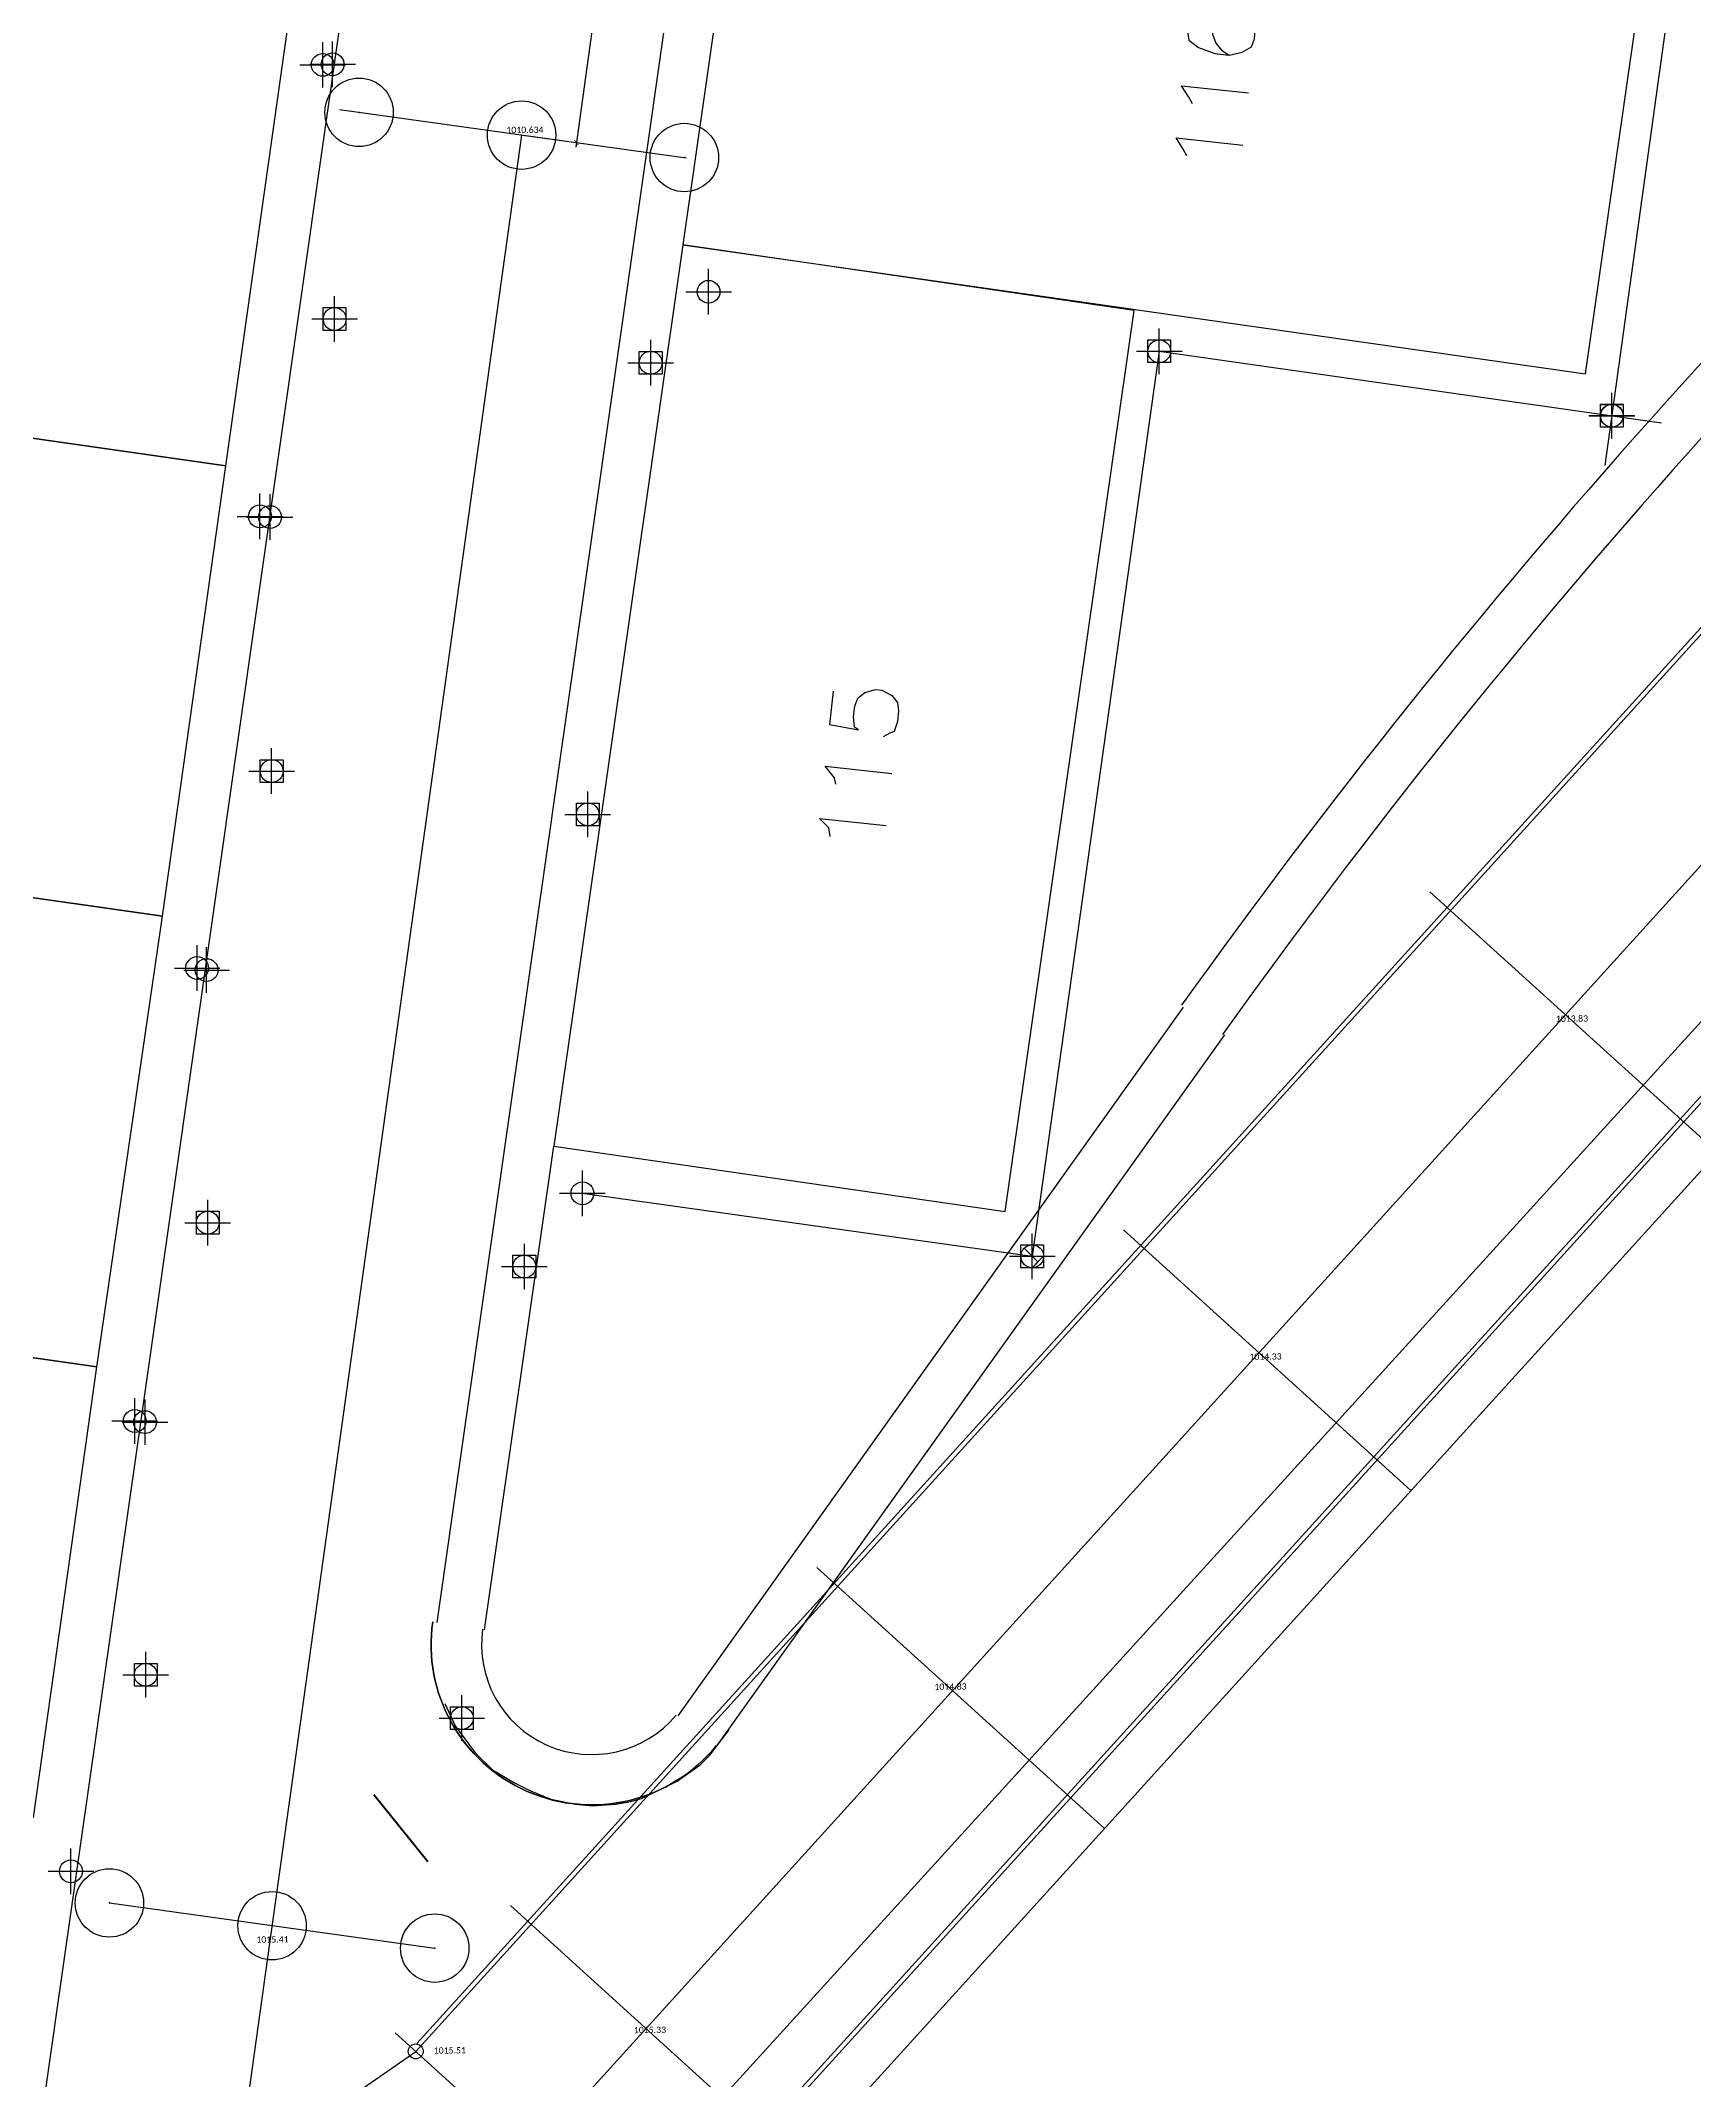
# Model space of a CAD drawing. Header units: metres. Extents: x -977055 to 805873, y -1033982 to 242021.
# Drawn here: x 818.53 to 854.76, y 766.65 to 811.34 of the extents above; entities that cross this region are included whole.
import ezdxf

# ---------------------------------------------------------------- set-up
doc = ezdxf.new("R2010")
doc.units = ezdxf.units.M
doc.header["$PDMODE"] = 32
doc.header["$PDSIZE"] = 1.5
for name, color, linetype in [('12-CONDICIONES EXISTENTES', 2, 'Continuous'), ('C-ROAD-PROF-TEXT', 11, 'Continuous'), ('C-ROAD-SAMP-TEXT', 11, 'Continuous'), ('linea 1', 1, 'Continuous'), ('LOTE 243', 6, 'Continuous'), ('puntos nov 7', 50, 'Continuous'), ('PUNTOS V', 4, 'Continuous'), ('V-NODE', 1, 'Continuous')]:
    doc.layers.add(name, color=color, linetype=linetype)
doc.layers.add('PDF2_area escolar', color=7, linetype='Continuous', true_color=0x989898)
doc.layers.add('PDF_Geometry', color=7, linetype='Continuous', true_color=0x797979)
doc.styles.add('CITY2', font='stylu.ttf', dxfattribs={"height": 0.2})
doc.styles.get("Standard").update_dxf_attribs({"font": 'arial.ttf'})
doc.dimstyles.new('COTAS2', dxfattribs={"dimtxt": 0.02, "dimasz": 0.1, "dimexe": 0.15, "dimexo": 0.08, "dimgap": 0.05, "dimtad": 1, "dimzin": 0, "dimdsep": 46, "dimtxsty": 'CITY2', "dimblk": 'ARCHTICK', "dimcen": 1, "dimdle": 0.1, "dimclrd": 1, "dimclre": 1, "dimclrt": 2, "dimadec": 0, "dimazin": 0, "dimtfac": 1, "dimtofl": 0, "dimtmove": 0, "dimatfit": 3, "dimldrblk": 'ARCHTICK', "dimfxl": 0.18, "dimtolj": 1, "dimtzin": 0, "dimarcsym": 0})

# ---------------------------------------------------------------- blocks, each defined once
blk = doc.blocks.new('*U274')
at = {"color": 0, "linetype": 'ByBlock', "lineweight": -2, "transparency": 16777216}
for p, q in [((0, -1), (0, 1)), ((-1, 0), (1, 0))]:
    blk.add_line(p, q, dxfattribs=at)
blk.add_circle((0, 0), 0.5, dxfattribs=at)
blk = doc.blocks.new('*U511', base_point=(824.925, 810.823, 1010.982))
at = {"layer": 'V-NODE', "color": 50, "lineweight": -2, "xscale": 0.5, "yscale": 0.5, "zscale": 0.5}
blk.add_blockref('*U274', (824.925, 810.823, 1010.982), dxfattribs=at)
blk = doc.blocks.new('*U514', base_point=(823.555, 800.897, 1012.05))
at = {"layer": 'V-NODE', "color": 50, "lineweight": -2, "xscale": 0.5, "yscale": 0.5, "zscale": 0.5}
blk.add_blockref('*U274', (823.555, 800.897, 1012.05), dxfattribs=at)
blk = doc.blocks.new('*U517', base_point=(822.164, 790.968, 1013.076))
at = {"layer": 'V-NODE', "color": 50, "lineweight": -2, "xscale": 0.5, "yscale": 0.5, "zscale": 0.5}
blk.add_blockref('*U274', (822.164, 790.968, 1013.076), dxfattribs=at)
blk = doc.blocks.new('*U520', base_point=(820.814, 781.058, 1014.351))
at = {"layer": 'V-NODE', "color": 50, "lineweight": -2, "xscale": 0.5, "yscale": 0.5, "zscale": 0.5}
blk.add_blockref('*U274', (820.814, 781.058, 1014.351), dxfattribs=at)
blk = doc.blocks.new('*U529', base_point=(819.19, 771.213, 1015.591))
at = {"layer": 'V-NODE', "color": 50, "lineweight": -2, "xscale": 0.5, "yscale": 0.5, "zscale": 0.5}
blk.add_blockref('*U274', (819.19, 771.213, 1015.591), dxfattribs=at)
blk = doc.blocks.new('*U1084', base_point=(820.59, 781.084, 1014.431))
at = {"layer": 'V-NODE', "color": 50, "lineweight": -2, "xscale": 0.5, "yscale": 0.5, "zscale": 0.5}
blk.add_blockref('*U274', (820.59, 781.084, 1014.431), dxfattribs=at)
blk = doc.blocks.new('*U1087', base_point=(820.59, 781.084, 1014.431))
at = {"layer": 'V-NODE', "color": 50, "lineweight": -2, "xscale": 0.5, "yscale": 0.5, "zscale": 0.5}
blk.add_blockref('*U274', (820.59, 781.084, 1014.431), dxfattribs=at)
blk = doc.blocks.new('*U1090', base_point=(821.957, 791.012, 1013.131))
at = {"layer": 'V-NODE', "color": 50, "lineweight": -2, "xscale": 0.5, "yscale": 0.5, "zscale": 0.5}
blk.add_blockref('*U274', (821.957, 791.012, 1013.131), dxfattribs=at)
blk = doc.blocks.new('*U1093', base_point=(823.334, 800.913, 1012.121))
at = {"layer": 'V-NODE', "color": 50, "lineweight": -2, "xscale": 0.5, "yscale": 0.5, "zscale": 0.5}
blk.add_blockref('*U274', (823.334, 800.913, 1012.121), dxfattribs=at)
blk = doc.blocks.new('*U1096', base_point=(824.711, 810.811, 1011.104))
at = {"layer": 'V-NODE', "color": 50, "lineweight": -2, "xscale": 0.5, "yscale": 0.5, "zscale": 0.5}
blk.add_blockref('*U274', (824.711, 810.811, 1011.104), dxfattribs=at)
blk = doc.blocks.new('*U1144', base_point=(833.168, 805.836, 1012.294))
at = {"layer": 'V-NODE', "color": 50, "lineweight": -2, "xscale": 0.5, "yscale": 0.5, "zscale": 0.5}
blk.add_blockref('*U274', (833.168, 805.836, 1012.294), dxfattribs=at)
blk = doc.blocks.new('*U1147', base_point=(830.404, 786.075, 1014.686))
at = {"layer": 'V-NODE', "color": 50, "lineweight": -2, "xscale": 0.5, "yscale": 0.5, "zscale": 0.5}
blk.add_blockref('*U274', (830.404, 786.075, 1014.686), dxfattribs=at)
blk = doc.blocks.new('*U2295')
at = {"color": 0, "linetype": 'ByBlock', "lineweight": -2, "transparency": 16777216}
for p, q in [((0, -1), (0, 1)), ((-1, 0), (1, 0))]:
    blk.add_line(p, q, dxfattribs=at)
blk.add_circle((0, 0), 0.5, dxfattribs=at)
blk = doc.blocks.new('*U2304', base_point=(820.83, 775.52, 1014.561))
at = {"layer": 'V-NODE', "color": 1, "lineweight": -2, "xscale": 0.5, "yscale": 0.5, "zscale": 0.5}
blk.add_blockref('*U2295', (820.83, 775.52, 1014.561), dxfattribs=at)
blk = doc.blocks.new('*U2307', base_point=(827.76, 774.57, 1014.561))
at = {"layer": 'V-NODE', "color": 1, "lineweight": -2, "xscale": 0.5, "yscale": 0.5, "zscale": 0.5}
blk.add_blockref('*U2295', (827.76, 774.57, 1014.561), dxfattribs=at)
blk = doc.blocks.new('*U2310', base_point=(822.19, 785.43, 1013.415))
at = {"layer": 'V-NODE', "color": 1, "lineweight": -2, "xscale": 0.5, "yscale": 0.5, "zscale": 0.5}
blk.add_blockref('*U2295', (822.19, 785.43, 1013.415), dxfattribs=at)
blk = doc.blocks.new('*U2313', base_point=(829.13, 784.47, 1013.415))
at = {"layer": 'V-NODE', "color": 1, "lineweight": -2, "xscale": 0.5, "yscale": 0.5, "zscale": 0.5}
blk.add_blockref('*U2295', (829.13, 784.47, 1013.415), dxfattribs=at)
blk = doc.blocks.new('*U2316', base_point=(823.59, 795.33, 1012.269))
at = {"layer": 'V-NODE', "color": 1, "lineweight": -2, "xscale": 0.5, "yscale": 0.5, "zscale": 0.5}
blk.add_blockref('*U2295', (823.59, 795.33, 1012.269), dxfattribs=at)
blk = doc.blocks.new('*U2319', base_point=(830.52, 794.38, 1012.269))
at = {"layer": 'V-NODE', "color": 1, "lineweight": -2, "xscale": 0.5, "yscale": 0.5, "zscale": 0.5}
blk.add_blockref('*U2295', (830.52, 794.38, 1012.269), dxfattribs=at)
blk = doc.blocks.new('*U2322', base_point=(824.97, 805.24, 1011.123))
at = {"layer": 'V-NODE', "color": 1, "lineweight": -2, "xscale": 0.5, "yscale": 0.5, "zscale": 0.5}
blk.add_blockref('*U2295', (824.97, 805.24, 1011.123), dxfattribs=at)
blk = doc.blocks.new('*U2325', base_point=(831.9, 804.28, 1011.123))
at = {"layer": 'V-NODE', "color": 1, "lineweight": -2, "xscale": 0.5, "yscale": 0.5, "zscale": 0.5}
blk.add_blockref('*U2295', (831.9, 804.28, 1011.123), dxfattribs=at)
blk = doc.blocks.new('*U2376', base_point=(840.265, 784.694, 1015.54))
at = {"layer": 'V-NODE', "color": 1, "lineweight": -2, "xscale": 0.5, "yscale": 0.5, "zscale": 0.5}
blk.add_blockref('*U2295', (840.265, 784.694, 1015.54), dxfattribs=at)
blk = doc.blocks.new('*U2379', base_point=(852.97, 803.122, 1014.24))
at = {"layer": 'V-NODE', "color": 1, "lineweight": -2, "xscale": 0.5, "yscale": 0.5, "zscale": 0.5}
blk.add_blockref('*U2295', (852.97, 803.122, 1014.24), dxfattribs=at)
blk = doc.blocks.new('*U2382', base_point=(843.049, 804.533, 1013.37))
at = {"layer": 'V-NODE', "color": 1, "lineweight": -2, "xscale": 0.5, "yscale": 0.5, "zscale": 0.5}
blk.add_blockref('*U2295', (843.049, 804.533, 1013.37), dxfattribs=at)
blk = doc.blocks.new('*U2385', base_point=(852.972, 803.118, 1014.242))
at = {"layer": 'V-NODE', "color": 1, "lineweight": -2, "xscale": 0.5, "yscale": 0.5, "zscale": 0.5}
blk.add_blockref('*U2295', (852.972, 803.118, 1014.242), dxfattribs=at)
blk = doc.blocks.new('*U2498')
at = {"color": 0, "linetype": 'ByBlock', "lineweight": -2, "transparency": 16777216}
for p, q in [((0, -1), (0, 1)), ((-1, 0), (1, 0))]:
    blk.add_line(p, q, dxfattribs=at)
blk.add_lwpolyline([(-0.5, -0.5), (-0.5, 0.5), (0.5, 0.5), (0.5, -0.5)], close=True, dxfattribs=at)
blk = doc.blocks.new('*U2507', base_point=(820.83, 775.52, 1014.561))
at = {"layer": 'V-NODE', "color": 130, "lineweight": -2, "xscale": 0.5, "yscale": 0.5, "zscale": 0.5}
blk.add_blockref('*U2498', (820.83, 775.52, 1014.561), dxfattribs=at)
blk = doc.blocks.new('*U2510', base_point=(827.76, 774.57, 1014.561))
at = {"layer": 'V-NODE', "color": 130, "lineweight": -2, "xscale": 0.5, "yscale": 0.5, "zscale": 0.5}
blk.add_blockref('*U2498', (827.76, 774.57, 1014.561), dxfattribs=at)
blk = doc.blocks.new('*U2513', base_point=(822.19, 785.43, 1013.415))
at = {"layer": 'V-NODE', "color": 130, "lineweight": -2, "xscale": 0.5, "yscale": 0.5, "zscale": 0.5}
blk.add_blockref('*U2498', (822.19, 785.43, 1013.415), dxfattribs=at)
blk = doc.blocks.new('*U2516', base_point=(829.13, 784.47, 1013.415))
at = {"layer": 'V-NODE', "color": 130, "lineweight": -2, "xscale": 0.5, "yscale": 0.5, "zscale": 0.5}
blk.add_blockref('*U2498', (829.13, 784.47, 1013.415), dxfattribs=at)
blk = doc.blocks.new('*U2519', base_point=(823.59, 795.33, 1012.269))
at = {"layer": 'V-NODE', "color": 130, "lineweight": -2, "xscale": 0.5, "yscale": 0.5, "zscale": 0.5}
blk.add_blockref('*U2498', (823.59, 795.33, 1012.269), dxfattribs=at)
blk = doc.blocks.new('*U2522', base_point=(830.52, 794.38, 1012.269))
at = {"layer": 'V-NODE', "color": 130, "lineweight": -2, "xscale": 0.5, "yscale": 0.5, "zscale": 0.5}
blk.add_blockref('*U2498', (830.52, 794.38, 1012.269), dxfattribs=at)
blk = doc.blocks.new('*U2525', base_point=(824.97, 805.24, 1011.123))
at = {"layer": 'V-NODE', "color": 130, "lineweight": -2, "xscale": 0.5, "yscale": 0.5, "zscale": 0.5}
blk.add_blockref('*U2498', (824.97, 805.24, 1011.123), dxfattribs=at)
blk = doc.blocks.new('*U2528', base_point=(831.9, 804.28, 1011.123))
at = {"layer": 'V-NODE', "color": 130, "lineweight": -2, "xscale": 0.5, "yscale": 0.5, "zscale": 0.5}
blk.add_blockref('*U2498', (831.9, 804.28, 1011.123), dxfattribs=at)
blk = doc.blocks.new('*U2582', base_point=(840.265, 784.694, 1015.54))
at = {"layer": 'V-NODE', "color": 130, "lineweight": -2, "xscale": 0.5, "yscale": 0.5, "zscale": 0.5}
blk.add_blockref('*U2498', (840.265, 784.694, 1015.54), dxfattribs=at)
blk = doc.blocks.new('*U2585', base_point=(852.97, 803.122, 1014.24))
at = {"layer": 'V-NODE', "color": 130, "lineweight": -2, "xscale": 0.5, "yscale": 0.5, "zscale": 0.5}
blk.add_blockref('*U2498', (852.97, 803.122, 1014.24), dxfattribs=at)
blk = doc.blocks.new('*U2588', base_point=(843.049, 804.533, 1013.37))
at = {"layer": 'V-NODE', "color": 130, "lineweight": -2, "xscale": 0.5, "yscale": 0.5, "zscale": 0.5}
blk.add_blockref('*U2498', (843.049, 804.533, 1013.37), dxfattribs=at)
blk = doc.blocks.new('*U2591', base_point=(852.972, 803.118, 1014.242))
at = {"layer": 'V-NODE', "color": 130, "lineweight": -2, "xscale": 0.5, "yscale": 0.5, "zscale": 0.5}
blk.add_blockref('*U2498', (852.972, 803.118, 1014.242), dxfattribs=at)
blk = doc.blocks.new('base')
at = {"layer": 'PDF_Geometry', "lineweight": 25, "extrusion": (-0.000787417, 0.063364, 0.99799), "elevation": 0.026}
for points in [[(-314.355, -197.288), (-299.601, -195.681), (-292.744, -194.188), (-282.663, -192.111), (-274.476, -190.361), (-258.037, -185.154), (-248.029, -180.61), (-240.539, -177.71), (-228.643, -174.042), (-222.733, -172.714), (-217.384, -171.04), (-209.935, -169.248), (-202.16, -164.759), (-196.196, -160.284), (-195.073, -159.817), (-178.095, -157.457), (-154.298, -156.614), (-136.667, -154.611), (-124.436, -153.164), (-118.066, -151.474), (-100.79, -146.646), (-80.955, -140.967), (-73.385, -139.328), (-61.694, -135.822), (-40.504, -131.604), (-37.727, -130.872), (-17.661, -129.441), (1.311, -127.461), (21.092, -124.929), (41.006, -122.83), (47.376, -123.458), (63.592, -123.186), (81.402, -124.312), (85.639, -96.072), (88.705, -66.393), (92.811, -40.781), (97.16, -22.386), (100.596, -1.562), (102.483, 8.32), (109.691, 37.361), (117.528, 76.62), (126.217, 115.638), (131.513, 149.592), (134.682, 173.973), (136.916, 195.591), (139.956, 229.678), (141.558, 250.676), (142.614, 271.37), (143.252, 283.21), (147.066, 312.938), (152.58, 355.631), (153.554, 396.042), (150.869, 418.02), (151.777, 438.639), (150.959, 458.028), (151.777, 438.639), (150.869, 418.02), (153.554, 396.042), (152.58, 355.631), (147.066, 312.938), (143.252, 283.21), (142.614, 271.37), (141.558, 250.676), (139.956, 229.678), (136.916, 195.591), (134.682, 173.973), (131.513, 149.592), (126.217, 115.638), (117.528, 76.62), (109.691, 37.361), (102.483, 8.32), (100.596, -1.562), (97.16, -22.386), (92.811, -40.781), (88.705, -66.393), (85.639, -96.072), (81.402, -124.312), (63.592, -123.186), (47.376, -123.458), (41.006, -122.83), (21.092, -124.929), (1.311, -127.461), (-17.661, -129.441), (-37.727, -130.872), (-40.504, -131.604), (-61.694, -135.822), (-73.385, -139.328), (-80.955, -140.967), (-100.79, -146.646), (-118.066, -151.474), (-124.436, -153.164), (-136.667, -154.611), (-154.298, -156.614), (-178.095, -157.457), (-195.073, -159.817), (-196.196, -160.284), (-202.16, -164.759), (-209.935, -169.248), (-217.384, -171.04), (-222.733, -172.714), (-228.643, -174.042), (-240.539, -177.71), (-248.029, -180.61), (-258.037, -185.154), (-274.476, -190.361), (-282.663, -192.111), (-292.744, -194.188), (-299.601, -195.681), (-314.355, -197.288), (-312.178, -178.446), (-309.146, -157.898), (-306.876, -132.899), (-305.823, -118.002), (-298.643, -78.802), (-291.055, -45.077), (-282.252, -15.116), (-275.645, 10.473), (-270.319, 33.898), (-263.825, 63.164), (-258.15, 86.408), (-284.424, 123.888)], [(8.705, 193.58), (-11.713, 61.957), (-10.362, 60.079), (28.101, 54.1), (29.985, 55.496), (58.5, 239.445)], [(91.093, 128.17), (91.733, 128.093), (92.016, 130.053), (91.376, 130.13), (91.093, 128.17), (89.215, 126.819), (50.746, 132.753), (49.396, 134.631), (67.752, 253.123), (69.636, 254.519), (108.099, 248.54), (109.45, 246.662)], [(8.56, 202.894), (65.659, 264.226), (104.99, 258.143), (106.869, 259.493), (108.306, 268.733), (119.228, 377.084), (117.811, 447.545)], [(41.371, 204.273), (41.519, 204.348), (41.592, 204.571), (41.609, 204.708), (41.585, 204.896), (41.373, 205.061), (41.019, 205.197), (40.699, 205.235), (40.413, 205.177), (40.214, 205.062), (40.146, 204.884), (40.135, 204.793), (40.154, 204.559), (40.32, 204.4), (40.497, 204.332), (40.589, 204.321), (40.777, 204.345), (40.931, 204.465), (41.05, 204.683), (41.061, 204.774), (40.991, 204.968), (40.871, 205.122), (40.699, 205.235)], [(41.522, 206.295), (41.597, 206.147), (41.752, 205.897), (40.29, 206.073)], [(41.66, 207.438), (41.735, 207.29), (41.89, 207.039), (40.427, 207.215)], [(49.557, 219.099), (49.645, 219.831), (49.01, 219.954), (49.096, 219.897), (49.114, 219.663), (49.087, 219.434), (49.019, 219.257), (48.865, 219.136), (48.626, 219.072), (48.489, 219.089), (48.271, 219.208), (48.151, 219.362), (48.127, 219.55), (48.154, 219.778), (48.228, 220.001), (48.325, 220.036), (48.473, 220.111)], [(49.525, 221.144), (49.554, 221.001), (49.755, 220.745), (48.292, 220.921)], [(49.662, 222.286), (49.686, 222.098), (49.892, 221.888), (48.43, 222.064)], [(53.237, 241.563), (41.965, 226.135)], [(52.389, 242.222), (41.065, 226.753)], [(57.454, 239.618), (55.805, 229.012)]]:
    blk.add_lwpolyline(points, dxfattribs=at)
for points in [[(32.975, 212.333), (31.127, 200.453), (50.887, 197.423), (52.73, 209.257)], [(62.805, 213.979), (61.29, 204.099), (81.044, 201.024), (82.559, 210.904)], [(42.855, 210.818), (52.73, 209.257), (55.805, 229.012), (45.931, 230.573)], [(64.32, 223.859), (62.805, 213.979), (82.559, 210.904), (84.074, 220.784)], [(65.88, 233.734), (64.32, 223.859), (84.074, 220.784), (85.635, 230.658)], [(67.395, 243.614), (65.88, 233.734), (85.635, 230.658), (87.15, 240.538)]]:
    blk.add_lwpolyline(points, close=True, dxfattribs=at)
blk.add_lwpolyline([(58.589, 239.43, 0.759444), (52.409, 242.232, -0.759444)], format="xyb", close=True, dxfattribs=at)
at = {"layer": 'PDF_Geometry', "color": 7, "lineweight": 25, "extrusion": (-0.000787417, 0.063364, 0.99799), "elevation": 0.026}
blk.add_lwpolyline([(58.343, 241.226), (58.124, 241.716), (57.687, 242.325), (57.315, 242.695), (56.839, 242.984), (56.49, 243.165), (56.05, 243.357), (55.507, 243.469), (55.141, 243.513), (54.627, 243.482), (54.296, 243.43), (54.057, 243.366), (53.664, 243.181), (53.27, 242.997), (52.764, 242.64), (52.553, 242.434), (52.389, 242.222), (52.116, 241.884)], dxfattribs=at)
at = {"layer": 'PDF_Geometry', "color": 109, "lineweight": 50, "true_color": 0x136633, "extrusion": (-0.000787417, 0.063364, 0.99799), "elevation": 0.026}
blk.add_lwpolyline([(58.762, 244.7), (59.928, 243.215)], dxfattribs=at)
blk = doc.blocks.new('_ArchTick')
at = {"color": 0, "linetype": 'ByBlock', "const_width": 0.15}
blk.add_lwpolyline([(-0.5, -0.5), (0.5, 0.5)], dxfattribs=at)
blk = doc.blocks.new('*D3269')
at = {"layer": 'Defpoints', "color": 0, "transparency": 16777216}
for p in [(834.595, 848.891, 998.097), (829.072, 809.274, 998.097), (830.27, 809.108)]:
    blk.add_point(p, dxfattribs=at)
at = {"layer": 'PUNTOS V', "color": 1, "lineweight": -2, "transparency": 16777216}
blk.add_line((835.788, 848.827), (830.256, 809.009), dxfattribs=at)
at = {"layer": 'PUNTOS V', "color": 1, "linetype": 'Continuous', "lineweight": -2, "transparency": 16777216}
for p, q in [((834.674, 848.88), (835.923, 848.707)), ((829.151, 809.263), (830.418, 809.087))]:
    blk.add_line(p, q, dxfattribs=at)
at = {"layer": 'PUNTOS V', "color": 1, "lineweight": -2, "transparency": 16777216, "xscale": 0.1, "yscale": 0.1, "zscale": 0.1}
for p, rotation in [((835.774, 848.727), 82.09024439291206), ((830.27, 809.108), 262.090244392912)]:
    blk.add_blockref('_ArchTick', p, dxfattribs=dict(at, rotation=rotation))
at = {"layer": 'PUNTOS V', "color": 2, "transparency": 16777216, "insert": (832.868, 828.939), "char_height": 0.2, "attachment_point": 5, "rotation": 82.0902, "style": 'CITY2'}
blk.add_mtext('\\A1;40.00', dxfattribs=at)

msp = doc.modelspace()

# ---------------------------------------------------------------- linework, layer by layer
at = {"layer": '12-CONDICIONES EXISTENTES', "color": 1}
msp.add_line((820.03432, 770.51945, 998.09728), (827.16535, 769.52529, 1011.104), dxfattribs=at)
for points, elevation in [([(829.07, 809.27), (822.83643, 764.54649)], 1011.104), ([(848.98076, 792.68371), (855.28406, 786.96666)], 2014.594), ([(842.26254, 785.27658), (848.56585, 779.55953)], 2014.594), ([(835.54433, 777.86944), (841.84763, 772.1524)], 2014.594), ([(828.82612, 770.46231), (835.12942, 764.74527)], 2014.594), ([(826.29758, 767.67448), (832.60088, 761.95744)], 1007.297), ([(818.81181, 761.75049), (826.74925, 767.26483)], 1011.104)]:
    msp.add_lwpolyline(points, dxfattribs=dict(at, elevation=elevation))
msp.add_circle((826.74925, 767.26483, 1007.297), 0.16418, dxfattribs=at)
at = {"layer": 'linea 1'}
for points, elevation in [([(854.614, 815.005), (852.8193, 802.02837)], 1012.991), ([(843.049, 804.533), (840.265, 784.694)], 1013.37), ([(843.049, 804.533), (854.05963, 802.96734)], 1013.37), ([(830.404, 786.075), (840.265, 784.694)], 1014.686)]:
    msp.add_lwpolyline(points, dxfattribs=dict(at, elevation=elevation))
at = {"layer": 'LOTE 243'}
for points, elevation in [([(826.74925, 767.26483), (877.10198, 822.78099)], 1007.297), ([(826.77377, 767.44071), (877.00719, 822.82532)], 1007.297), ([(820.11976, 754.89465), (876.15051, 816.67107)], 1007.297), ([(820.87821, 750.67), (878.42319, 814.11594)], 1007.297), ([(820.91676, 750.56366), (878.57126, 814.13034)], 1007.297), ([(822.11528, 750.39659), (879.23221, 813.37058)], 1007.297), ([(840.265, 784.444), (840.39002, 784.56902), (840.0882, 784.87075)], 1015.54), ([(840.265, 784.444), (840.515, 784.694)], 1015.54)]:
    msp.add_lwpolyline(points, dxfattribs=dict(at, elevation=elevation))
at = {"layer": 'PDF_Geometry', "lineweight": 25, "extrusion": (-0.000787417, 0.063364, 0.99799)}
for centre, radius, start, end in [((-975.22897, -624.59529, 1060.76006), 151.12371, 311.2889049, 323.7910224), ((-975.22709, -624.5971, 1060.76006), 150.01619, 311.2888211, 323.7911564), ((-840.18831, -699.9901, 1060.76006), 2.41696, 351.180508, 139.266259)]:
    msp.add_arc(centre, radius, start, end, dxfattribs=at)
at = {"layer": 'PUNTOS V', "color": 1, "elevation": 998.09728}
msp.add_lwpolyline([(825.08047, 809.82902), (832.68122, 808.77301)], dxfattribs=at)
at = {"layer": 'PUNTOS V', "color": 1}
for p in [(825.50632, 809.76986, 998.09728), (829.07, 809.27, 1011.104), (832.63782, 808.77904, 998.09728), (820.03432, 770.51945, 998.09728), (823.6, 770.02, 1011.104), (827.16582, 769.52864, 998.09728)]:
    msp.add_point(p, dxfattribs=at)

# ---------------------------------------------------------------- block references
at = {"layer": 'PDF2_area escolar'}
msp.add_blockref('base', (882.736, 1016.336, 999.038), dxfattribs=at)
at = {"layer": 'puntos nov 7'}
for name, p in [('*U1096', (824.711, 810.811, 1011.104)), ('*U511', (824.925, 810.823, 1010.982)), ('*U1144', (833.168, 805.836, 1012.294)), ('*U1093', (823.334, 800.913, 1012.121)), ('*U514', (823.555, 800.897, 1012.05)), ('*U1090', (821.957, 791.012, 1013.131)), ('*U517', (822.164, 790.968, 1013.076)), ('*U1147', (830.404, 786.075, 1014.686)), ('*U1084', (820.59, 781.084, 1014.431)), ('*U1087', (820.59, 781.084, 1014.431)), ('*U520', (820.814, 781.058, 1014.351)), ('*U529', (819.19, 771.213, 1015.591))]:
    msp.add_blockref(name, p, dxfattribs=at)
at = {"layer": 'V-NODE'}
for name, p in [('*U2322', (824.97, 805.24, 1011.123)), ('*U2525', (824.97, 805.24, 1011.123)), ('*U2325', (831.9, 804.28, 1011.123)), ('*U2528', (831.9, 804.28, 1011.123)), ('*U2382', (843.049, 804.533, 1013.37)), ('*U2588', (843.049, 804.533, 1013.37)), ('*U2379', (852.97, 803.122, 1014.24)), ('*U2585', (852.97, 803.122, 1014.24)), ('*U2385', (852.972, 803.118, 1014.242)), ('*U2591', (852.972, 803.118, 1014.242)), ('*U2316', (823.59, 795.33, 1012.269)), ('*U2519', (823.59, 795.33, 1012.269)), ('*U2319', (830.52, 794.38, 1012.269)), ('*U2522', (830.52, 794.38, 1012.269)), ('*U2310', (822.19, 785.43, 1013.415)), ('*U2513', (822.19, 785.43, 1013.415)), ('*U2376', (840.265, 784.694, 1015.54)), ('*U2582', (840.265, 784.694, 1015.54)), ('*U2313', (829.13, 784.47, 1013.415)), ('*U2516', (829.13, 784.47, 1013.415)), ('*U2304', (820.83, 775.52, 1014.561)), ('*U2507', (820.83, 775.52, 1014.561)), ('*U2307', (827.76, 774.57, 1014.561)), ('*U2510', (827.76, 774.57, 1014.561))]:
    msp.add_blockref(name, p, dxfattribs=at)

# ---------------------------------------------------------------- texts
at = {"layer": 'C-ROAD-PROF-TEXT', "color": 11, "linetype": 'Continuous', "lineweight": -3, "char_height": 0.15, "attachment_point": 8, "rotation": 0.571108}
for s, insert in [('{\\fCalibri|b0|i0|c0|p34;\\H0.91667x;\\C256;1010.634}', (829.14439, 809.31547, 3006.07828)), ('{\\fCalibri|b0|i0|c0|p34;\\H0.91667x;\\C256;1015.41}', (823.60902, 769.6483, 2007.981))]:
    msp.add_mtext(s, dxfattribs=dict(at, insert=insert))
at = {"layer": 'C-ROAD-SAMP-TEXT', "color": 11, "linetype": 'Continuous', "lineweight": -3, "char_height": 0.15, "attachment_point": 8, "rotation": 0.571108}
for s, insert in [('{\\fCalibri|b0|i0|c0|p34;\\H0.91667x;\\C256;1013.83}', (852.09794, 789.83341, 2014.594)), ('{\\fCalibri|b0|i0|c0|p34;\\H0.91667x;\\C256;1014.33}', (845.37972, 782.42627, 2014.594)), ('{\\fCalibri|b0|i0|c0|p34;\\H0.91667x;\\C256;1014.83}', (838.47271, 775.19038, 2014.594)), ('{\\fCalibri|b0|i0|c0|p34;\\H0.91667x;\\C256;1015.33}', (831.88404, 767.66576, 2014.594)), ('{\\fCalibri|b0|i0|c0|p34;\\H0.91667x;\\C256;1015.51}', (827.49742, 767.21707, 2014.594))]:
    msp.add_mtext(s, dxfattribs=dict(at, insert=insert))

# ---------------------------------------------------------------- dimensions: what is measured, and where the dimension line sits
at = {"layer": 'PUNTOS V', "color": 1}
dim = msp.add_linear_dim(base=(830.26991, 809.10803), p1=(834.59517, 848.89131, 998.09728), p2=(829.07207, 809.27445, 998.09728), angle=82.090244, dimstyle='COTAS2', override={"dimtmove": 1}, dxfattribs=at)
dim.commit()
dim.dimension.update_dxf_attribs({"geometry": '*D3269', "text_midpoint": (832.86845, 828.93911)})

doc.saveas('drawing.dxf')
